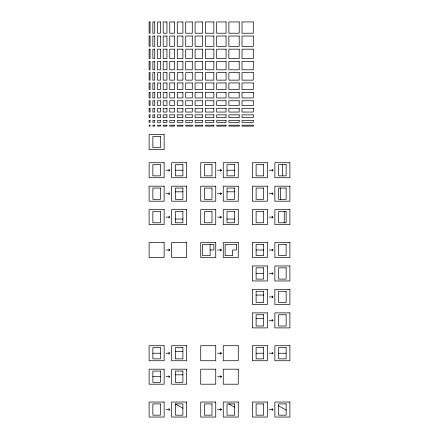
<?xml version="1.0" encoding="UTF-8"?>
<svg xmlns="http://www.w3.org/2000/svg" width="439" height="439" viewBox="0 0 439 439"><rect width="100%" height="100%" fill="white"/><g stroke="black" fill="none" stroke-linecap="round" stroke-linejoin="round"><path stroke-width="0.66" d="M168.823 171.166L169.761 170.228L168.823 169.289M168.823 194.631L169.761 193.692L168.823 192.754M168.823 218.09L169.761 217.151L168.823 216.213M220.438 171.166L221.377 170.228L220.438 169.289M220.438 194.631L221.377 193.692L220.438 192.754M168.823 250.938L169.761 250L168.823 249.061M220.438 218.09L221.377 217.151L220.438 216.213M272.054 171.166L272.992 170.228L272.054 169.289M272.054 194.631L272.992 193.692L272.054 192.754M220.438 250.938L221.377 250L220.438 249.061M272.054 218.09L272.992 217.151L272.054 216.213M168.823 354.174L169.761 353.236L168.823 352.297M272.054 250.938L272.992 250L272.054 249.061M168.823 377.633L169.761 376.695L168.823 375.757M272.054 274.402L272.992 273.464L272.054 272.526M272.054 297.861L272.992 296.923L272.054 295.985M220.438 354.174L221.377 353.236L220.438 352.297M168.823 410.481L169.761 409.543L168.823 408.605M272.054 321.326L272.992 320.388L272.054 319.449M220.438 377.633L221.377 376.695L220.438 375.757M272.054 354.174L272.992 353.236L272.054 352.297M220.438 410.481L221.377 409.543L220.438 408.605M272.054 410.481L272.992 409.543L272.054 408.605M166.008 170.228L169.761 170.228M175.391 170.228L182.898 170.228M217.623 170.228L221.377 170.228M227.007 170.228L234.514 170.228M269.239 170.228L272.992 170.228M175.391 191.816L182.898 191.816M227.007 191.816L234.514 191.816M166.008 193.692L169.761 193.692M217.623 193.692L221.377 193.692M269.239 193.692L272.992 193.692M166.008 217.151L169.761 217.151M217.623 217.151L221.377 217.151M269.239 217.151L272.992 217.151M175.391 219.028L182.898 219.028M227.007 219.028L234.514 219.028M166.008 250L169.761 250M210.116 250L213.87 250L213.87 244.369L202.609 244.369L202.609 255.63L210.116 255.63L210.116 244.369M217.623 250L221.377 250M256.102 250L263.609 250M269.239 250L272.992 250M256.102 273.464L263.609 273.464M269.239 273.464L272.992 273.464M256.102 295.046L263.609 295.046M269.239 296.923L272.992 296.923M256.102 318.511L263.609 318.511M269.239 320.388L272.992 320.388M175.391 351.359L182.898 351.359M152.865 353.236L160.378 353.236M166.008 353.236L169.761 353.236M217.623 353.236L221.377 353.236M256.102 353.236L263.609 353.236M269.239 353.236L272.992 353.236M278.622 353.236L286.135 353.236M175.391 374.818L182.898 374.818M152.865 376.695L160.378 376.695M166.008 376.695L169.761 376.695M217.623 376.695L221.377 376.695M175.391 403.913L182.898 403.913L182.898 415.173L175.391 415.173L175.391 403.913L182.898 408.248M166.008 409.543L169.761 409.543M217.623 409.543L221.377 409.543M269.239 409.543L272.992 409.543M278.622 405.79L286.135 410.125M228.884 403.913L234.514 407.162M284.252 211.521L284.252 222.787M282.376 164.598L282.376 175.863M280.499 188.062L280.499 199.322M150.05 21.95L149.112 21.95L149.112 33.21L150.05 33.21L150.05 21.95M154.748 21.95L152.865 21.95L152.865 33.21L154.748 33.21L154.748 21.95M160.378 21.95L157.563 21.95L157.563 33.21L160.378 33.21L160.378 21.95M166.946 21.95L163.193 21.95L163.193 33.21L166.946 33.21L166.946 21.95M174.453 21.95L169.761 21.95L169.761 33.21L174.453 33.21L174.453 21.95M182.898 21.95L177.268 21.95L177.268 33.21L182.898 33.21L182.898 21.95M192.282 21.95L185.713 21.95L185.713 33.21L192.282 33.21L192.282 21.95M202.609 21.95L195.097 21.95L195.097 33.21L202.609 33.21L202.609 21.95M213.87 21.95L205.425 21.95L205.425 33.21L213.87 33.21L213.87 21.95M226.069 21.95L216.685 21.95L216.685 33.21L226.069 33.21L226.069 21.95M239.206 21.95L228.884 21.95L228.884 33.21L239.206 33.21L239.206 21.95M253.287 21.95L242.026 21.95L242.026 33.21L253.287 33.21L253.287 21.95M150.05 36.025L149.112 36.025L149.112 46.353L150.05 46.353L150.05 36.025M154.748 36.025L152.865 36.025L152.865 46.353L154.748 46.353L154.748 36.025M160.378 36.025L157.563 36.025L157.563 46.353L160.378 46.353L160.378 36.025M166.946 36.025L163.193 36.025L163.193 46.353L166.946 46.353L166.946 36.025M174.453 36.025L169.761 36.025L169.761 46.353L174.453 46.353L174.453 36.025M182.898 36.025L177.268 36.025L177.268 46.353L182.898 46.353L182.898 36.025M192.282 36.025L185.713 36.025L185.713 46.353L192.282 46.353L192.282 36.025M202.609 36.025L195.097 36.025L195.097 46.353L202.609 46.353L202.609 36.025M213.87 36.025L205.425 36.025L205.425 46.353L213.87 46.353L213.87 36.025M226.069 36.025L216.685 36.025L216.685 46.353L226.069 46.353L226.069 36.025M239.206 36.025L228.884 36.025L228.884 46.353L239.206 46.353L239.206 36.025M253.287 36.025L242.026 36.025L242.026 46.353L253.287 46.353L253.287 36.025M150.05 49.168L149.112 49.168L149.112 58.552L150.05 58.552L150.05 49.168M154.748 49.168L152.865 49.168L152.865 58.552L154.748 58.552L154.748 49.168M160.378 49.168L157.563 49.168L157.563 58.552L160.378 58.552L160.378 49.168M166.946 49.168L163.193 49.168L163.193 58.552L166.946 58.552L166.946 49.168M174.453 49.168L169.761 49.168L169.761 58.552L174.453 58.552L174.453 49.168M182.898 49.168L177.268 49.168L177.268 58.552L182.898 58.552L182.898 49.168M192.282 49.168L185.713 49.168L185.713 58.552L192.282 58.552L192.282 49.168M202.609 49.168L195.097 49.168L195.097 58.552L202.609 58.552L202.609 49.168M213.87 49.168L205.425 49.168L205.425 58.552L213.87 58.552L213.87 49.168M226.069 49.168L216.685 49.168L216.685 58.552L226.069 58.552L226.069 49.168M239.206 49.168L228.884 49.168L228.884 58.552L239.206 58.552L239.206 49.168M253.287 49.168L242.026 49.168L242.026 58.552L253.287 58.552L253.287 49.168M150.05 61.367L149.112 61.367L149.112 69.812L150.05 69.812L150.05 61.367M154.748 61.367L152.865 61.367L152.865 69.812L154.748 69.812L154.748 61.367M160.378 61.367L157.563 61.367L157.563 69.812L160.378 69.812L160.378 61.367M166.946 61.367L163.193 61.367L163.193 69.812L166.946 69.812L166.946 61.367M174.453 61.367L169.761 61.367L169.761 69.812L174.453 69.812L174.453 61.367M182.898 61.367L177.268 61.367L177.268 69.812L182.898 69.812L182.898 61.367M192.282 61.367L185.713 61.367L185.713 69.812L192.282 69.812L192.282 61.367M202.609 61.367L195.097 61.367L195.097 69.812L202.609 69.812L202.609 61.367M213.87 61.367L205.425 61.367L205.425 69.812L213.87 69.812L213.87 61.367M226.069 61.367L216.685 61.367L216.685 69.812L226.069 69.812L226.069 61.367M239.206 61.367L228.884 61.367L228.884 69.812L239.206 69.812L239.206 61.367M253.287 61.367L242.026 61.367L242.026 69.812L253.287 69.812L253.287 61.367M150.05 72.627L149.112 72.627L149.112 80.134L150.05 80.134L150.05 72.627M154.748 72.627L152.865 72.627L152.865 80.134L154.748 80.134L154.748 72.627M160.378 72.627L157.563 72.627L157.563 80.134L160.378 80.134L160.378 72.627M166.946 72.627L163.193 72.627L163.193 80.134L166.946 80.134L166.946 72.627M174.453 72.627L169.761 72.627L169.761 80.134L174.453 80.134L174.453 72.627M182.898 72.627L177.268 72.627L177.268 80.134L182.898 80.134L182.898 72.627M192.282 72.627L185.713 72.627L185.713 80.134L192.282 80.134L192.282 72.627M202.609 72.627L195.097 72.627L195.097 80.134L202.609 80.134L202.609 72.627M213.87 72.627L205.425 72.627L205.425 80.134L213.87 80.134L213.87 72.627M226.069 72.627L216.685 72.627L216.685 80.134L226.069 80.134L226.069 72.627M239.206 72.627L228.884 72.627L228.884 80.134L239.206 80.134L239.206 72.627M253.287 72.627L242.026 72.627L242.026 80.134L253.287 80.134L253.287 72.627M150.05 82.949L149.112 82.949L149.112 89.523L150.05 89.523L150.05 82.949M154.748 82.949L152.865 82.949L152.865 89.523L154.748 89.523L154.748 82.949M160.378 82.949L157.563 82.949L157.563 89.523L160.378 89.523L160.378 82.949M166.946 82.949L163.193 82.949L163.193 89.523L166.946 89.523L166.946 82.949M174.453 82.949L169.761 82.949L169.761 89.523L174.453 89.523L174.453 82.949M182.898 82.949L177.268 82.949L177.268 89.523L182.898 89.523L182.898 82.949M192.282 82.949L185.713 82.949L185.713 89.523L192.282 89.523L192.282 82.949M202.609 82.949L195.097 82.949L195.097 89.523L202.609 89.523L202.609 82.949M213.87 82.949L205.425 82.949L205.425 89.523L213.87 89.523L213.87 82.949M226.069 82.949L216.685 82.949L216.685 89.523L226.069 89.523L226.069 82.949M239.206 82.949L228.884 82.949L228.884 89.523L239.206 89.523L239.206 82.949M253.287 82.949L242.026 82.949L242.026 89.523L253.287 89.523L253.287 82.949M150.05 92.338L149.112 92.338L149.112 97.968L150.05 97.968L150.05 92.338M154.748 92.338L152.865 92.338L152.865 97.968L154.748 97.968L154.748 92.338M160.378 92.338L157.563 92.338L157.563 97.968L160.378 97.968L160.378 92.338M166.946 92.338L163.193 92.338L163.193 97.968L166.946 97.968L166.946 92.338M174.453 92.338L169.761 92.338L169.761 97.968L174.453 97.968L174.453 92.338M182.898 92.338L177.268 92.338L177.268 97.968L182.898 97.968L182.898 92.338M192.282 92.338L185.713 92.338L185.713 97.968L192.282 97.968L192.282 92.338M202.609 92.338L195.097 92.338L195.097 97.968L202.609 97.968L202.609 92.338M213.87 92.338L205.425 92.338L205.425 97.968L213.87 97.968L213.87 92.338M226.069 92.338L216.685 92.338L216.685 97.968L226.069 97.968L226.069 92.338M239.206 92.338L228.884 92.338L228.884 97.968L239.206 97.968L239.206 92.338M253.287 92.338L242.026 92.338L242.026 97.968L253.287 97.968L253.287 92.338M150.05 100.783L149.112 100.783L149.112 105.475L150.05 105.475L150.05 100.783M154.748 100.783L152.865 100.783L152.865 105.475L154.748 105.475L154.748 100.783M160.378 100.783L157.563 100.783L157.563 105.475L160.378 105.475L160.378 100.783M166.946 100.783L163.193 100.783L163.193 105.475L166.946 105.475L166.946 100.783M174.453 100.783L169.761 100.783L169.761 105.475L174.453 105.475L174.453 100.783M182.898 100.783L177.268 100.783L177.268 105.475L182.898 105.475L182.898 100.783M192.282 100.783L185.713 100.783L185.713 105.475L192.282 105.475L192.282 100.783M202.609 100.783L195.097 100.783L195.097 105.475L202.609 105.475L202.609 100.783M213.87 100.783L205.425 100.783L205.425 105.475L213.87 105.475L213.87 100.783M226.069 100.783L216.685 100.783L216.685 105.475L226.069 105.475L226.069 100.783M239.206 100.783L228.884 100.783L228.884 105.475L239.206 105.475L239.206 100.783M253.287 100.783L242.026 100.783L242.026 105.475L253.287 105.475L253.287 100.783M150.05 108.29L149.112 108.29L149.112 112.044L150.05 112.044L150.05 108.29M154.748 108.29L152.865 108.29L152.865 112.044L154.748 112.044L154.748 108.29M160.378 108.29L157.563 108.29L157.563 112.044L160.378 112.044L160.378 108.29M166.946 108.29L163.193 108.29L163.193 112.044L166.946 112.044L166.946 108.29M174.453 108.29L169.761 108.29L169.761 112.044L174.453 112.044L174.453 108.29M182.898 108.29L177.268 108.29L177.268 112.044L182.898 112.044L182.898 108.29M192.282 108.29L185.713 108.29L185.713 112.044L192.282 112.044L192.282 108.29M202.609 108.29L195.097 108.29L195.097 112.044L202.609 112.044L202.609 108.29M213.87 108.29L205.425 108.29L205.425 112.044L213.87 112.044L213.87 108.29M226.069 108.29L216.685 108.29L216.685 112.044L226.069 112.044L226.069 108.29M239.206 108.29L228.884 108.29L228.884 112.044L239.206 112.044L239.206 108.29M253.287 108.29L242.026 108.29L242.026 112.044L253.287 112.044L253.287 108.29M150.05 114.859L149.112 114.859L149.112 117.674L150.05 117.674L150.05 114.859M154.748 114.859L152.865 114.859L152.865 117.674L154.748 117.674L154.748 114.859M160.378 114.859L157.563 114.859L157.563 117.674L160.378 117.674L160.378 114.859M166.946 114.859L163.193 114.859L163.193 117.674L166.946 117.674L166.946 114.859M174.453 114.859L169.761 114.859L169.761 117.674L174.453 117.674L174.453 114.859M182.898 114.859L177.268 114.859L177.268 117.674L182.898 117.674L182.898 114.859M192.282 114.859L185.713 114.859L185.713 117.674L192.282 117.674L192.282 114.859M202.609 114.859L195.097 114.859L195.097 117.674L202.609 117.674L202.609 114.859M213.87 114.859L205.425 114.859L205.425 117.674L213.87 117.674L213.87 114.859M226.069 114.859L216.685 114.859L216.685 117.674L226.069 117.674L226.069 114.859M239.206 114.859L228.884 114.859L228.884 117.674L239.206 117.674L239.206 114.859M253.287 114.859L242.026 114.859L242.026 117.674L253.287 117.674L253.287 114.859M150.05 120.489L149.112 120.489L149.112 122.366L150.05 122.366L150.05 120.489M154.748 120.489L152.865 120.489L152.865 122.366L154.748 122.366L154.748 120.489M160.378 120.489L157.563 120.489L157.563 122.366L160.378 122.366L160.378 120.489M166.946 120.489L163.193 120.489L163.193 122.366L166.946 122.366L166.946 120.489M174.453 120.489L169.761 120.489L169.761 122.366L174.453 122.366L174.453 120.489M182.898 120.489L177.268 120.489L177.268 122.366L182.898 122.366L182.898 120.489M192.282 120.489L185.713 120.489L185.713 122.366L192.282 122.366L192.282 120.489M202.609 120.489L195.097 120.489L195.097 122.366L202.609 122.366L202.609 120.489M213.87 120.489L205.425 120.489L205.425 122.366L213.87 122.366L213.87 120.489M226.069 120.489L216.685 120.489L216.685 122.366L226.069 122.366L226.069 120.489M239.206 120.489L228.884 120.489L228.884 122.366L239.206 122.366L239.206 120.489M253.287 120.489L242.026 120.489L242.026 122.366L253.287 122.366L253.287 120.489M150.05 125.181L149.112 125.181L149.112 126.119L150.05 126.119L150.05 125.181M154.748 125.181L152.865 125.181L152.865 126.119L154.748 126.119L154.748 125.181M160.378 125.181L157.563 125.181L157.563 126.119L160.378 126.119L160.378 125.181M166.946 125.181L163.193 125.181L163.193 126.119L166.946 126.119L166.946 125.181M174.453 125.181L169.761 125.181L169.761 126.119L174.453 126.119L174.453 125.181M182.898 125.181L177.268 125.181L177.268 126.119L182.898 126.119L182.898 125.181M192.282 125.181L185.713 125.181L185.713 126.119L192.282 126.119L192.282 125.181M202.609 125.181L195.097 125.181L195.097 126.119L202.609 126.119L202.609 125.181M213.87 125.181L205.425 125.181L205.425 126.119L213.87 126.119L213.87 125.181M226.069 125.181L216.685 125.181L216.685 126.119L226.069 126.119L226.069 125.181M239.206 125.181L228.884 125.181L228.884 126.119L239.206 126.119L239.206 125.181M253.287 125.181L242.026 125.181L242.026 126.119L253.287 126.119L253.287 125.181M164.131 134.57L149.112 134.57L149.112 149.584L164.131 149.584L164.131 134.57M160.378 136.447L152.865 136.447L152.865 147.707L160.378 147.707L160.378 136.447M164.131 162.721L149.112 162.721L149.112 177.74L164.131 177.74L164.131 162.721M186.652 162.721L171.638 162.721L171.638 177.74L186.652 177.74L186.652 162.721M215.747 162.721L200.733 162.721L200.733 177.74L215.747 177.74L215.747 162.721M238.267 162.721L223.253 162.721L223.253 177.74L238.267 177.74L238.267 162.721M267.362 162.721L252.348 162.721L252.348 177.74L267.362 177.74L267.362 162.721M289.888 162.721L274.869 162.721L274.869 177.74L289.888 177.74L289.888 162.721M160.378 164.598L152.865 164.598L152.865 175.863L160.378 175.863L160.378 164.598M182.898 164.598L175.391 164.598L175.391 175.863L182.898 175.863L182.898 164.598M211.993 164.598L204.486 164.598L204.486 175.863L211.993 175.863L211.993 164.598M234.514 164.598L227.007 164.598L227.007 175.863L234.514 175.863L234.514 164.598M263.609 164.598L256.102 164.598L256.102 175.863L263.609 175.863L263.609 164.598M286.135 164.598L278.622 164.598L278.622 175.863L286.135 175.863L286.135 164.598M164.131 186.185L149.112 186.185L149.112 201.199L164.131 201.199L164.131 186.185M186.652 186.185L171.638 186.185L171.638 201.199L186.652 201.199L186.652 186.185M215.747 186.185L200.733 186.185L200.733 201.199L215.747 201.199L215.747 186.185M238.267 186.185L223.253 186.185L223.253 201.199L238.267 201.199L238.267 186.185M267.362 186.185L252.348 186.185L252.348 201.199L267.362 201.199L267.362 186.185M289.888 186.185L274.869 186.185L274.869 201.199L289.888 201.199L289.888 186.185M160.378 188.062L152.865 188.062L152.865 199.322L160.378 199.322L160.378 188.062M182.898 188.062L175.391 188.062L175.391 199.322L182.898 199.322L182.898 188.062M211.993 188.062L204.486 188.062L204.486 199.322L211.993 199.322L211.993 188.062M234.514 188.062L227.007 188.062L227.007 199.322L234.514 199.322L234.514 188.062M263.609 188.062L256.102 188.062L256.102 199.322L263.609 199.322L263.609 188.062M286.135 188.062L278.622 188.062L278.622 199.322L286.135 199.322L286.135 188.062M164.131 209.644L149.112 209.644L149.112 224.664L164.131 224.664L164.131 209.644M186.652 209.644L171.638 209.644L171.638 224.664L186.652 224.664L186.652 209.644M215.747 209.644L200.733 209.644L200.733 224.664L215.747 224.664L215.747 209.644M238.267 209.644L223.253 209.644L223.253 224.664L238.267 224.664L238.267 209.644M267.362 209.644L252.348 209.644L252.348 224.664L267.362 224.664L267.362 209.644M289.888 209.644L274.869 209.644L274.869 224.664L289.888 224.664L289.888 209.644M160.378 211.521L152.865 211.521L152.865 222.787L160.378 222.787L160.378 211.521M182.898 211.521L175.391 211.521L175.391 222.787L182.898 222.787L182.898 211.521M211.993 211.521L204.486 211.521L204.486 222.787L211.993 222.787L211.993 211.521M234.514 211.521L227.007 211.521L227.007 222.787L234.514 222.787L234.514 211.521M263.609 211.521L256.102 211.521L256.102 222.787L263.609 222.787L263.609 211.521M286.135 211.521L278.622 211.521L278.622 222.787L286.135 222.787L286.135 211.521M164.131 242.493L149.112 242.493L149.112 257.506L164.131 257.506L164.131 242.493M186.652 242.493L171.638 242.493L171.638 257.506L186.652 257.506L186.652 242.493M215.747 242.493L200.733 242.493L200.733 257.506L215.747 257.506L215.747 242.493M238.267 242.493L223.253 242.493L223.253 257.506L238.267 257.506L238.267 242.493M267.362 242.493L252.348 242.493L252.348 257.506L267.362 257.506L267.362 242.493M289.888 242.493L274.869 242.493L274.869 257.506L289.888 257.506L289.888 242.493M236.391 244.369L225.13 244.369L225.13 255.63L232.637 255.63L232.637 250L236.391 250L236.391 244.369M263.609 244.369L256.102 244.369L256.102 255.63L263.609 255.63L263.609 244.369M286.135 244.369L278.622 244.369L278.622 255.63L286.135 255.63L286.135 244.369M267.362 265.957L252.348 265.957L252.348 280.971L267.362 280.971L267.362 265.957M289.888 265.957L274.869 265.957L274.869 280.971L289.888 280.971L289.888 265.957M263.609 267.834L256.102 267.834L256.102 279.094L263.609 279.094L263.609 267.834M286.135 267.834L278.622 267.834L278.622 279.094L286.135 279.094L286.135 267.834M267.362 289.416L252.348 289.416L252.348 304.43L267.362 304.43L267.362 289.416M289.888 289.416L274.869 289.416L274.869 304.43L289.888 304.43L289.888 289.416M263.609 291.293L256.102 291.293L256.102 302.553L263.609 302.553L263.609 291.293M286.135 291.293L278.622 291.293L278.622 302.553L286.135 302.553L286.135 291.293M267.362 312.881L252.348 312.881L252.348 327.895L267.362 327.895L267.362 312.881M289.888 312.881L274.869 312.881L274.869 327.895L289.888 327.895L289.888 312.881M263.609 314.758L256.102 314.758L256.102 326.018L263.609 326.018L263.609 314.758M286.135 314.758L278.622 314.758L278.622 326.018L286.135 326.018L286.135 314.758M164.131 345.723L149.112 345.723L149.112 360.743L164.131 360.743L164.131 345.723M186.652 345.723L171.638 345.723L171.638 360.743L186.652 360.743L186.652 345.723M215.747 345.723L200.733 345.723L200.733 360.743L215.747 360.743L215.747 345.723M238.267 345.723L223.253 345.723L223.253 360.743L238.267 360.743L238.267 345.723M267.362 345.723L252.348 345.723L252.348 360.743L267.362 360.743L267.362 345.723M289.888 345.723L274.869 345.723L274.869 360.743L289.888 360.743L289.888 345.723M160.378 347.6L152.865 347.6L152.865 358.866L160.378 358.866L160.378 347.6M182.898 347.6L175.391 347.6L175.391 358.866L182.898 358.866L182.898 347.6M263.609 347.6L256.102 347.6L256.102 358.866L263.609 358.866L263.609 347.6M286.135 347.6L278.622 347.6L278.622 358.866L286.135 358.866L286.135 347.6M164.131 369.188L149.112 369.188L149.112 384.202L164.131 384.202L164.131 369.188M186.652 369.188L171.638 369.188L171.638 384.202L186.652 384.202L186.652 369.188M215.747 369.188L200.733 369.188L200.733 384.202L215.747 384.202L215.747 369.188M238.267 369.188L223.253 369.188L223.253 384.202L238.267 384.202L238.267 369.188M160.378 371.065L152.865 371.065L152.865 382.325L160.378 382.325L160.378 371.065M182.898 371.065L175.391 371.065L175.391 382.325L182.898 382.325L182.898 371.065M164.131 402.036L149.112 402.036L149.112 417.05L164.131 417.05L164.131 402.036M186.652 402.036L171.638 402.036L171.638 417.05L186.652 417.05L186.652 402.036M215.747 402.036L200.733 402.036L200.733 417.05L215.747 417.05L215.747 402.036M238.267 402.036L223.253 402.036L223.253 417.05L238.267 417.05L238.267 402.036M267.362 402.036L252.348 402.036L252.348 417.05L267.362 417.05L267.362 402.036M289.888 402.036L274.869 402.036L274.869 417.05L289.888 417.05L289.888 402.036M160.378 403.913L152.865 403.913L152.865 415.173L160.378 415.173L160.378 403.913M211.993 403.913L204.486 403.913L204.486 415.173L211.993 415.173L211.993 403.913M234.514 403.913L227.007 403.913L227.007 415.173L234.514 415.173L234.514 403.913M263.609 403.913L256.102 403.913L256.102 415.173L263.609 415.173L263.609 403.913M286.135 403.913L278.622 403.913L278.622 415.173L286.135 415.173L286.135 403.913"/></g></svg>
